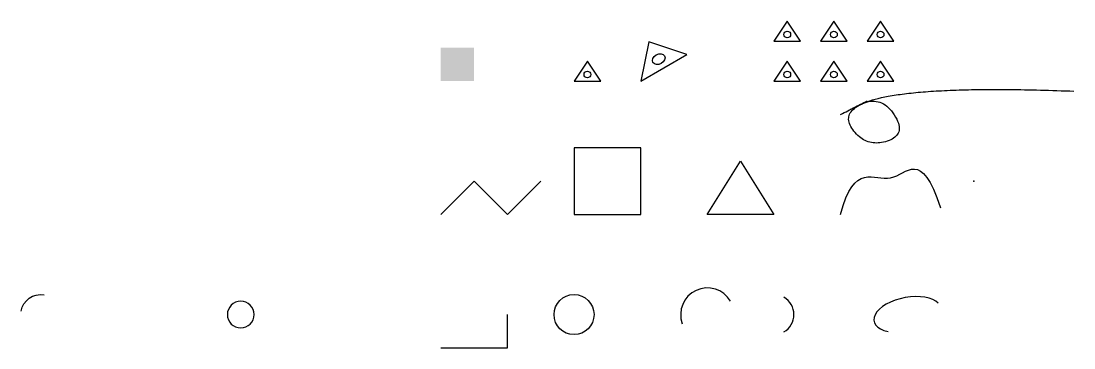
# Model space of a CAD drawing. Header units: metres. Extents: x -63 to 95, y 0 to 49.
import ezdxf

# ---------------------------------------------------------------- set-up
doc = ezdxf.new("R2010")
doc.units = ezdxf.units.M

# ---------------------------------------------------------------- blocks, each defined once
blk = doc.blocks.new('TRI', base_point=(1, 1))
blk.add_lwpolyline([(1, 1), (5, 1), (3, 4)], close=True)
blk.add_circle((3, 2), 0.5)

msp = doc.modelspace()

# ---------------------------------------------------------------- linework, layer by layer
for p, q in [((10, 0), (10, 5)), ((0, 0), (10, 0))]:
    msp.add_line(p, q)
for points in [[(20, 20), (30, 20), (30, 30), (20, 30)], [(40, 20), (45, 28), (50, 20)]]:
    msp.add_lwpolyline(points, close=True)
msp.add_lwpolyline([(0, 20), (5, 25), (10, 20), (15, 25)])
msp.add_circle((20, 5), 3)
at = {"extrusion": (0, 0, -1)}
msp.add_circle((30, 5), 2, dxfattribs=at)
msp.add_arc((60, 5), 3, 10, 100, dxfattribs=at)
for centre, radius, start, end in [((40, 5), 4, 30, 200), ((50, 5), 3, 300, 60)]:
    msp.add_arc(centre, radius, start, end)
msp.add_ellipse((70, 5), major_axis=(5, 1), ratio=0.5, start_param=0.3, end_param=4)
msp.add_open_spline([(60, 35), (66, 38), (70, 32), (64, 30), (60, 35), (66, 38)], degree=2, knots=[0, 1, 2, 3, 4, 5, 6, 7, 8])
msp.add_open_spline([(60, 20), (62, 28), (68, 22), (72, 30), (75, 21)], degree=3)
msp.add_point((80, 25))
msp.add_solid([(0, 40), (5, 40), (0, 45), (5, 45)])

# ---------------------------------------------------------------- block references
at = {"row_count": 2, "column_count": 3, "row_spacing": 6, "column_spacing": 7}
msp.add_blockref('TRI', (50, 40), dxfattribs=at)
at = {"xscale": 2, "yscale": 1.5, "rotation": 30}
msp.add_blockref('TRI', (30, 40), dxfattribs=at)
msp.add_blockref('TRI', (20, 40))

doc.saveas('drawing.dxf')
